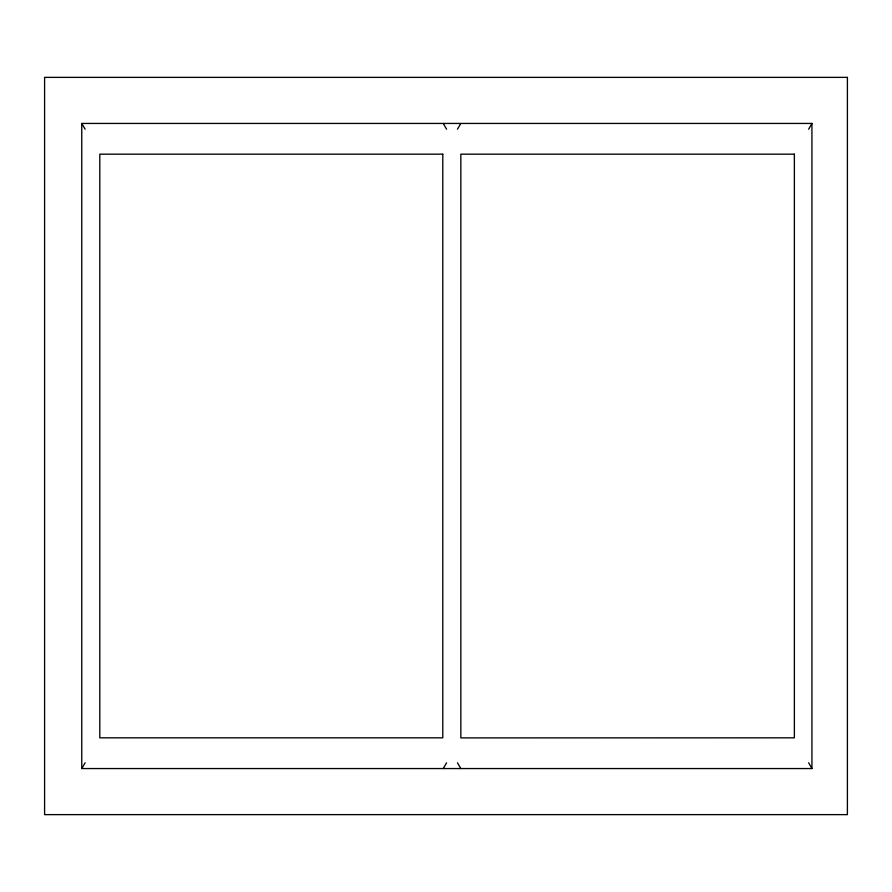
<?xml version="1.0" encoding="UTF-8"?>
<svg xmlns="http://www.w3.org/2000/svg" width="892" height="892" viewBox="0 0 892 892"><rect width="100%" height="100%" fill="white"/><g stroke="black" fill="none" stroke-linecap="round" stroke-linejoin="round"><path stroke-width="1.34" d="M443.279 768.558L446.58 762.794M808.631 129.206L811.932 123.442L81.752 123.442L81.752 768.558L811.932 768.558L811.932 123.442M81.752 768.558L85.141 762.794M457.451 129.206L460.841 123.442M81.752 123.442L85.141 129.206M457.451 762.794L460.841 768.558M443.279 123.442L446.58 129.206M808.631 762.794L811.932 768.558M847.4 77.37L44.6 77.37L44.6 814.63L847.4 814.63L847.4 77.37M442.789 154.171L99.804 154.171L99.804 737.829L442.789 737.829L442.789 154.171M794.371 154.171L460.841 154.171L460.841 737.896L794.371 737.829L794.371 154.171"/></g></svg>
